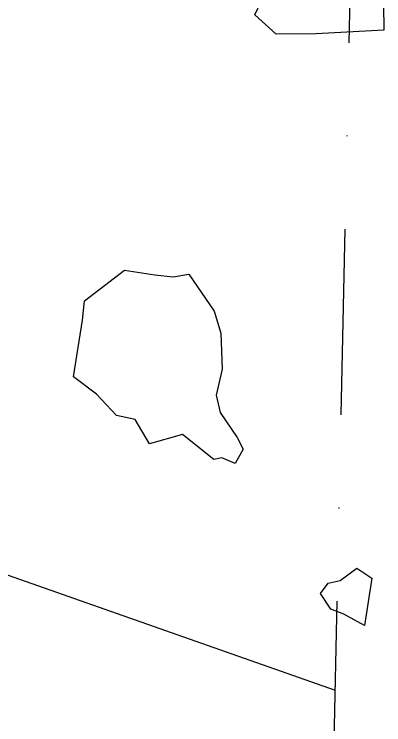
# Model space of a CAD drawing. Header units: metres. Extents: x -1233 to -956, y -1650 to -1184.
# Drawn here: x -1006 to -956.2, y -1466.4 to -1370.7 of the extents above; entities that cross this region are included whole.
import ezdxf

# ---------------------------------------------------------------- set-up
doc = ezdxf.new("R2010")
doc.units = ezdxf.units.M
doc.header["$LTSCALE"] = 25
doc.header["$MEASUREMENT"] = 0
doc.linetypes.add('STRICHPUNKTX2', pattern=[2, 1, -0.5, 0, -0.5])
for name, color, linetype in [('BEFUND', 1, 'CONTINUOUS'), ('GRABUNGSGRENZE', 3, 'STRICHPUNKTX2'), ('STEINE', 4, 'CONTINUOUS')]:
    doc.layers.add(name, color=color, linetype=linetype)

msp = doc.modelspace()

# ---------------------------------------------------------------- linework, layer by layer
at = {"layer": 'BEFUND'}
msp.add_lwpolyline([(-1068.984, -1420.298), (-1057.211, -1426.739), (-1009.43, -1445.313), (-962.758, -1461.693)], dxfattribs=at)
at = {"layer": 'GRABUNGSGRENZE', "flags": 128}
msp.add_lwpolyline([(-1170.792, -1553.222), (-966.843, -1649.808), (-958.937, -1285.727)], dxfattribs=at)
at = {"layer": 'STEINE'}
for points in [[(-956.219, -1372.825), (-965.331, -1373.326), (-970.727, -1373.372), (-973.575, -1370.773), (-971.892, -1367.16), (-969.04, -1365.585), (-966.491, -1361.922), (-965.266, -1358.208), (-963.941, -1356.224), (-959.718, -1358.315), (-956.41, -1358.979), (-956.219, -1372.825)], [(-979.129, -1430.63), (-983.351, -1427.267), (-987.781, -1428.535), (-989.712, -1425.275), (-992.206, -1424.713), (-994.901, -1421.86), (-998.004, -1419.516), (-996.775, -1411.881), (-996.518, -1409.285), (-991.118, -1405.167), (-987.047, -1405.782), (-984.603, -1406.039), (-982.465, -1405.684), (-979.059, -1410.676), (-978.146, -1413.629), (-977.998, -1418.465), (-978.815, -1421.977), (-978.258, -1424.319), (-975.97, -1427.681), (-975.157, -1429.26), (-976.228, -1431.193), (-978.009, -1430.428), (-979.129, -1430.63)], [(-958.84, -1452.996), (-961.587, -1451.466), (-963.368, -1450.803), (-964.74, -1448.664), (-963.721, -1447.29), (-962.092, -1446.935), (-959.85, -1445.258), (-957.815, -1446.634), (-958.84, -1452.996)]]:
    msp.add_lwpolyline(points, dxfattribs=at)

doc.saveas('drawing.dxf')
